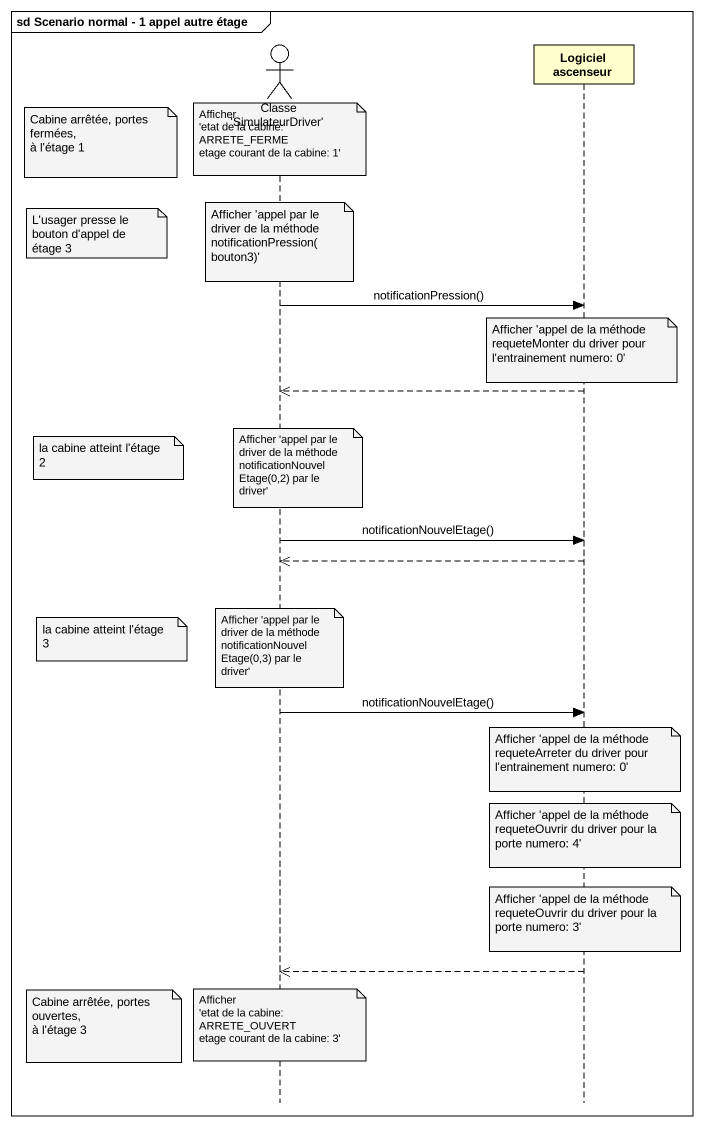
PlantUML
@startuml
mainframe sd Scenario normal - 1 appel autre étage
hide footbox
actor "Classe 'SimulateurDriver'" as Classe_SimulateurDriver
participant "Logiciel ascenseur" as Logiciel_ascenseur

note over Classe_SimulateurDriver
  Afficher
  ~'etat de la cabine: ARRETE_FERME
  etage courant de la cabine: 1'
end note
note left of Classe_SimulateurDriver
  Cabine arrêtée, portes fermées,
  à l'étage 1
end note
note left of Classe_SimulateurDriver : L'usager presse le bouton d'appel de étage 3
note over Classe_SimulateurDriver : Afficher 'appel par le driver de la méthode notificationPression(bouton3)'
Classe_SimulateurDriver -> Logiciel_ascenseur : notificationPression()
note over Logiciel_ascenseur : Afficher 'appel de la méthode requeteMonter du driver pour l'entrainement numero: 0'
Logiciel_ascenseur -->> Classe_SimulateurDriver
note left of Classe_SimulateurDriver : la cabine atteint l'étage 2
note over Classe_SimulateurDriver : Afficher 'appel par le driver de la méthode notificationNouvelEtage(0,2) par le driver'
Classe_SimulateurDriver -> Logiciel_ascenseur : notificationNouvelEtage()
Logiciel_ascenseur -->> Classe_SimulateurDriver
note left of Classe_SimulateurDriver : la cabine atteint l'étage 3
note over Classe_SimulateurDriver : Afficher 'appel par le driver de la méthode notificationNouvelEtage(0,3) par le driver'
Classe_SimulateurDriver -> Logiciel_ascenseur : notificationNouvelEtage()
note over Logiciel_ascenseur : Afficher 'appel de la méthode requeteArreter du driver pour l'entrainement numero: 0'
note over Logiciel_ascenseur : Afficher 'appel de la méthode requeteOuvrir du driver pour la porte numero: 4'
note over Logiciel_ascenseur : Afficher 'appel de la méthode requeteOuvrir du driver pour la porte numero: 3'
Logiciel_ascenseur -->> Classe_SimulateurDriver
note over Classe_SimulateurDriver
  Afficher
  ~'etat de la cabine: ARRETE_OUVERT
  etage courant de la cabine: 3'
end note
note left of Classe_SimulateurDriver
  Cabine arrêtée, portes ouvertes,
  à l'étage 3
end note
@enduml
